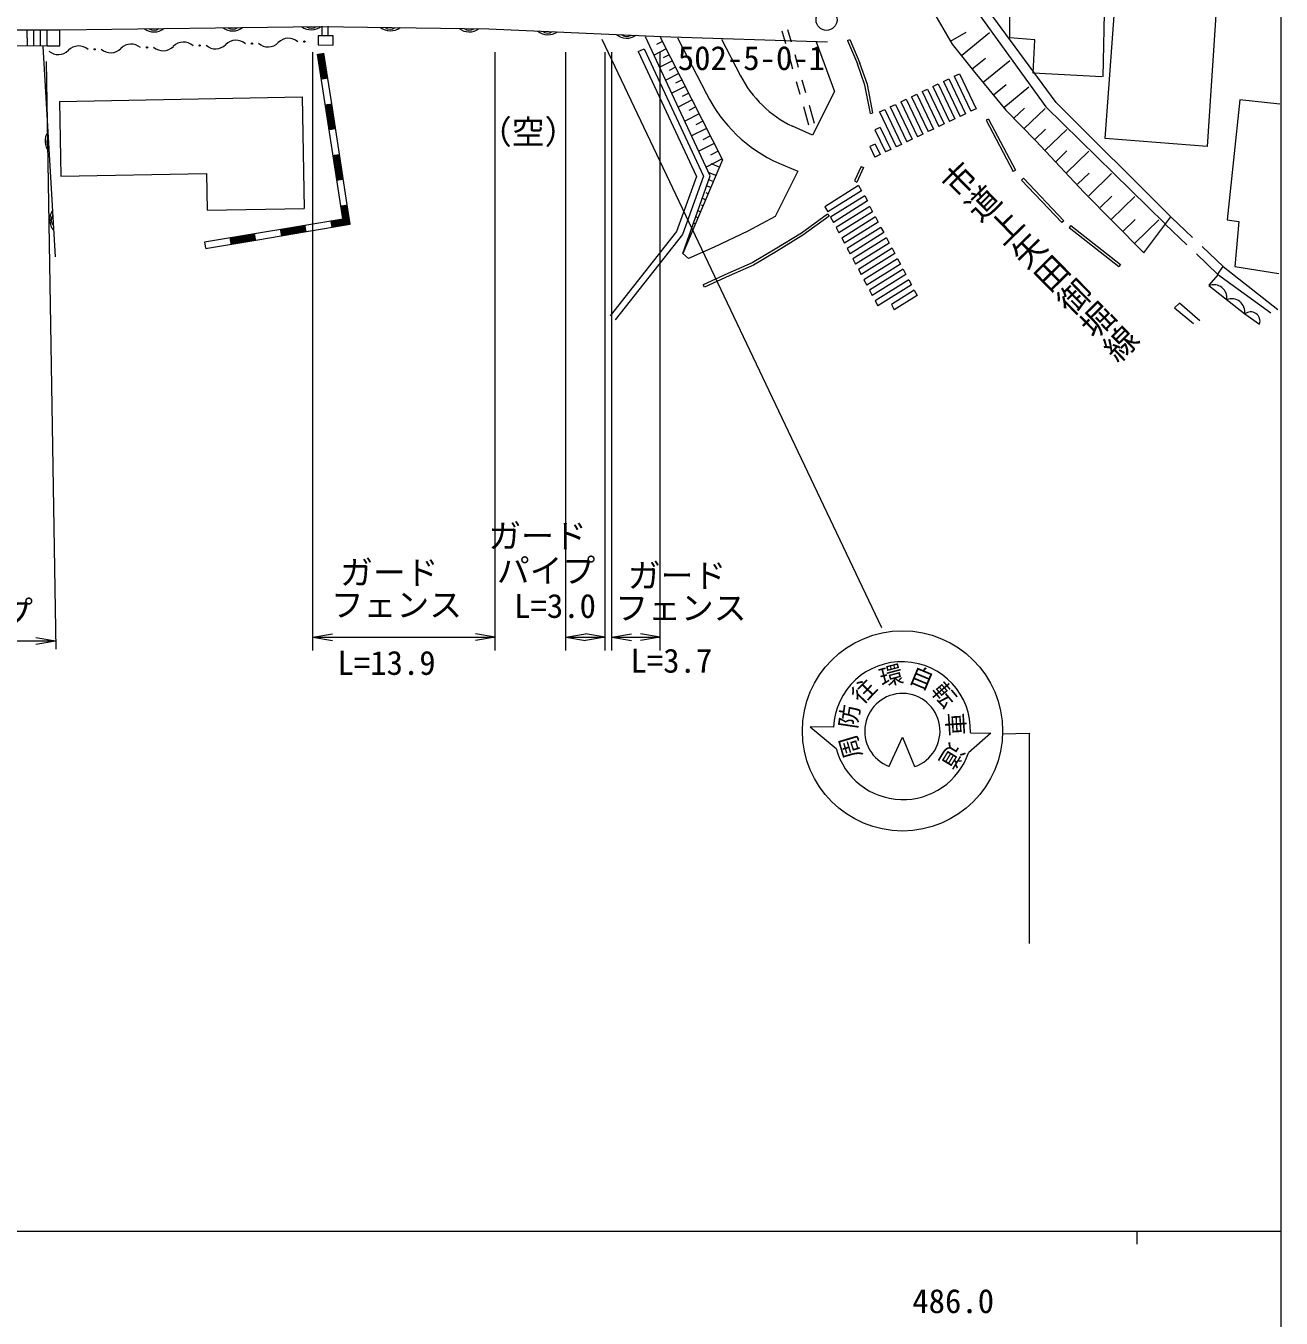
# Model space of a CAD drawing. Units: millimetres, scale not verified. Extents: x 40000 to 680000, y 20000 to 380000.
# Drawn here: x 483310 to 579000, y 198357 to 296855 of the extents above; entities that cross this region are included whole.
import ezdxf
from ezdxf.enums import TextEntityAlignment as Align

# ---------------------------------------------------------------- set-up
doc = ezdxf.new("R2010")
doc.units = ezdxf.units.MM
doc.header["$LTSCALE"] = 1000
for name, color, linetype, lineweight in [('M-BGD', 7, 'Continuous', 13), ('M-BMK-SRVR', 3, 'Continuous', 13), ('M-STR-HTXT', 7, 'Continuous', 13), ('M-STR-STRC', 7, 'Continuous', 13), ('M-TTL-BAND', 7, 'Continuous', 13)]:
    doc.layers.add(name, color=color, linetype=linetype, lineweight=lineweight)
doc.layers.add('M-BGD-HTXT', color=7, linetype='Continuous')
doc.styles.add('@ＭＳ ゴシック', font='')
doc.styles.add('ＭＳ ゴシック', font='')
doc.styles.get('@ＭＳ ゴシック').set_extended_font_data('@MS Gothic')
doc.styles.get('ＭＳ ゴシック').set_extended_font_data('MS Gothic')

msp = doc.modelspace()

# ---------------------------------------------------------------- linework, layer by layer
at = {"layer": 'M-BGD'}
for p, q in [((561844, 291014), (554183, 301417)), ((565593, 301567), (565410, 292968)), ((553522, 301113), (561069, 290690)), ((565597, 288277), (566518, 300891)), ((574073, 298460), (573357, 287652)), ((558306, 295949), (558306, 297870)), ((483392, 296548), (483400, 295313)), ((483897, 296551), (483904, 295316)), ((484401, 296554), (484409, 295319)), ((484929, 296553), (485906, 296553)), ((485903, 295320), (485896, 296565)), ((485929, 296549), (505676, 296805)), ((505676, 296805), (518604, 296622)), ((505896, 296125), (505896, 296827)), ((506346, 296125), (506346, 296827)), ((518604, 296622), (531733, 296054)), ((541669, 295601), (541395, 296563)), ((505600, 296103), (505587, 295411)), ((506740, 296083), (505600, 296103)), ((506728, 295391), (506740, 296083)), ((531839, 295657), (531379, 295423)), ((531693, 296050), (544429, 295639)), ((532985, 295950), (535203, 291669)), ((536348, 295847), (537793, 293042)), ((541237, 295478), (540962, 296439)), ((543561, 295624), (544944, 291848)), ((545936, 295740), (546120, 295818)), ((545936, 295740), (546698, 293947)), ((546120, 295818), (546884, 294019)), ((553788, 295683), (554988, 296375)), ((554629, 294586), (556776, 296336)), ((560227, 295796), (558306, 295949)), ((560105, 293250), (560227, 295796)), ((484610, 295293), (485538, 279240)), ((484927, 295328), (485903, 295320)), ((507470, 282141), (505535, 294697)), ((505881, 292778), (505584, 294705)), ((505587, 295411), (506728, 295391)), ((505931, 292785), (505634, 294712)), ((505980, 292793), (505683, 294720)), ((506029, 292800), (505732, 294727)), ((506079, 292808), (505782, 294735)), ((506128, 292816), (505831, 294743)), ((506178, 292823), (505881, 294750)), ((506227, 292831), (505930, 294758)), ((506277, 292839), (505980, 294765)), ((506623, 290919), (506029, 294773)), ((529987, 294894), (530440, 295105)), ((532123, 295099), (531202, 294631)), ((532357, 294639), (531897, 294405)), ((541786, 293555), (541511, 294516)), ((542218, 293678), (541944, 294640)), ((532591, 294178), (531637, 293693)), ((532834, 293701), (532357, 293458)), ((555457, 293570), (556473, 294398)), ((556285, 292554), (558318, 294210)), ((533077, 293224), (532087, 292721)), ((533328, 292729), (532833, 292477)), ((542335, 291632), (542060, 292593)), ((542768, 291755), (542493, 292717)), ((553251, 292619), (553657, 292813)), ((553251, 292619), (554524, 289958)), ((553657, 292813), (554930, 290152)), ((554063, 293007), (554469, 293201)), ((554063, 293007), (555335, 290347)), ((554469, 293201), (555741, 290541)), ((565334, 292961), (560105, 293250)), ((533580, 292234), (532554, 291712)), ((533841, 291721), (533328, 291460)), ((544944, 291848), (543273, 288524)), ((550815, 291454), (551221, 291648)), ((551221, 291648), (552494, 288987)), ((551627, 291842), (552033, 292036)), ((551627, 291842), (552900, 289181)), ((552033, 292036), (553306, 289376)), ((552439, 292231), (552845, 292425)), ((552439, 292231), (553712, 289570)), ((552845, 292425), (554118, 289764)), ((557070, 291592), (558032, 292376)), ((557854, 290629), (559778, 292198)), ((485871, 291094), (504368, 291445)), ((485871, 291094), (485979, 285395)), ((504368, 291445), (504529, 282946)), ((506475, 288924), (506178, 290851)), ((506525, 288931), (506228, 290858)), ((506574, 288939), (506277, 290866)), ((506623, 288947), (506326, 290873)), ((506673, 288954), (506376, 290881)), ((506722, 288962), (506425, 290889)), ((506772, 288969), (506475, 290896)), ((506821, 288977), (506524, 290904)), ((506870, 288985), (506573, 290912)), ((507217, 287065), (506623, 290919)), ((534101, 291208), (533038, 290667)), ((534372, 290676), (533840, 290405)), ((543002, 289293), (542609, 290670)), ((543435, 289417), (543042, 290793)), ((549191, 290677), (549597, 290871)), ((549191, 290677), (550464, 288016)), ((549597, 290871), (550870, 288211)), ((550003, 291065), (550409, 291260)), ((550003, 291065), (551276, 288405)), ((550409, 291260), (551682, 288599)), ((550815, 291454), (552088, 288793)), ((558618, 289810), (559423, 290590)), ((561069, 290690), (570122, 281782)), ((570593, 282291), (561844, 291014)), ((575848, 291210), (574895, 282071)), ((578889, 290890), (575848, 291210)), ((534642, 290144), (533539, 289583)), ((534923, 289592), (534371, 289312)), ((547690, 290177), (547887, 290216)), ((548379, 290289), (548785, 290483)), ((548379, 290289), (549652, 287628)), ((548785, 290483), (550058, 287822)), ((554118, 289764), (553712, 289570)), ((554930, 290152), (554524, 289958)), ((555741, 290541), (555335, 290347)), ((556690, 289747), (556513, 289654)), ((556513, 289654), (558566, 285756)), ((556690, 289747), (558743, 285849)), ((559397, 289005), (561008, 290564)), ((535203, 289041), (534059, 288460)), ((543273, 288524), (541742, 289207)), ((548441, 289116), (548035, 288922)), ((548035, 288922), (548840, 287240)), ((548441, 289116), (549246, 287434)), ((551682, 288599), (551276, 288405)), ((552494, 288987), (552088, 288793)), ((553306, 289376), (552900, 289181)), ((560198, 288178), (561025, 288978)), ((560998, 287351), (562652, 288952)), ((535784, 287898), (534599, 287295)), ((535494, 288469), (534922, 288179)), ((548053, 287844), (547647, 287650)), ((547647, 287650), (548028, 286851)), ((548053, 287844), (548434, 287045)), ((550058, 287822), (549652, 287628)), ((550870, 288211), (550464, 288016)), ((573357, 287652), (565597, 288277)), ((507069, 285070), (506772, 286997)), ((507118, 285077), (506821, 287004)), ((507168, 285085), (506871, 287012)), ((507217, 285093), (506920, 287020)), ((507267, 285100), (506970, 287027)), ((507316, 285108), (507019, 287035)), ((507366, 285115), (507069, 287042)), ((507415, 285123), (507118, 287050)), ((507464, 285131), (507167, 287058)), ((507811, 283211), (507217, 287065)), ((536387, 286712), (535158, 286087)), ((536085, 287305), (535493, 287003)), ((548434, 287045), (548028, 286851)), ((549246, 287434), (548840, 287240)), ((561820, 286502), (562669, 287324)), ((562642, 285653), (564339, 287297)), ((535907, 285444), (535346, 285681)), ((536175, 286079), (535540, 286347)), ((540698, 286394), (542157, 285788)), ((546986, 286147), (546478, 285034)), ((547168, 286064), (546659, 284951)), ((546986, 286147), (547168, 286064)), ((558743, 285849), (558566, 285756)), ((485979, 285395), (497077, 285605)), ((497077, 285605), (497130, 282806)), ((535712, 284984), (535432, 285102)), ((546793, 284675), (544228, 283067)), ((546478, 285034), (546659, 284951)), ((546793, 284675), (547005, 284277)), ((559347, 285236), (559203, 285098)), ((559203, 285098), (562292, 281866)), ((559347, 285236), (562436, 282004)), ((563485, 284782), (564357, 285626)), ((564329, 283911), (566072, 285598)), ((535128, 283602), (534868, 283712)), ((535323, 284062), (535164, 284130)), ((535518, 284523), (535199, 284657)), ((547005, 284277), (544440, 282669)), ((547261, 283906), (544652, 282271)), ((547261, 283906), (547473, 283508)), ((565195, 283016), (566090, 283882)), ((566061, 282121), (567850, 283853)), ((497130, 282806), (504529, 282946)), ((507527, 282100), (507366, 283143)), ((507584, 282059), (507415, 283150)), ((507641, 282018), (507465, 283158)), ((507697, 281977), (507514, 283166)), ((507754, 281935), (507564, 283173)), ((507811, 281894), (507613, 283181)), ((507868, 281853), (507662, 283189)), ((507925, 281812), (507712, 283196)), ((507982, 281771), (507761, 283204)), ((508039, 281730), (507811, 283211)), ((534739, 282681), (534538, 282766)), ((534934, 283141), (534804, 283196)), ((544228, 283067), (544440, 282669)), ((547473, 283508), (544864, 281873)), ((547642, 283083), (545076, 281475)), ((547642, 283083), (547854, 282684)), ((496922, 280384), (507470, 282141)), ((504697, 281173), (508039, 281730)), ((506546, 281937), (507527, 282100)), ((506555, 281888), (507584, 282059)), ((506563, 281838), (507641, 282018)), ((506571, 281789), (507697, 281977)), ((506579, 281740), (507754, 281935)), ((506588, 281690), (507811, 281894)), ((506596, 281641), (507868, 281853)), ((506604, 281592), (507925, 281812)), ((506612, 281542), (507982, 281771)), ((534350, 281759), (534207, 281820)), ((534545, 282220), (534444, 282263)), ((544424, 282508), (544542, 282347)), ((544652, 282271), (544864, 281873)), ((547854, 282684), (545289, 281077)), ((548066, 282286), (545501, 280679)), ((548278, 281888), (545713, 280280)), ((548066, 282286), (548278, 281888)), ((562436, 282004), (562292, 281866)), ((566950, 281203), (567869, 282092)), ((567839, 280284), (569676, 282063)), ((568535, 279566), (570593, 282291)), ((570162, 281731), (571812, 280161)), ((570609, 282282), (572243, 280724)), ((574895, 282071), (575764, 281933)), ((575764, 281933), (575474, 278503)), ((498854, 280655), (500777, 280975)), ((498862, 280606), (500785, 280926)), ((498870, 280556), (500793, 280877)), ((498878, 280507), (500802, 280827)), ((498887, 280458), (500810, 280778)), ((498895, 280408), (500818, 280729)), ((500851, 280531), (504697, 281173)), ((502700, 281296), (504623, 281616)), ((502708, 281247), (504632, 281567)), ((502717, 281197), (504640, 281518)), ((502725, 281148), (504648, 281468)), ((502733, 281099), (504656, 281419)), ((502741, 281049), (504664, 281370)), ((502749, 281000), (504673, 281320)), ((502758, 280951), (504681, 281271)), ((502766, 280901), (504689, 281222)), ((534155, 281299), (534084, 281329)), ((545076, 281475), (545289, 281077)), ((548490, 281490), (545925, 279882)), ((548702, 281092), (546137, 279484)), ((548490, 281490), (548702, 281092)), ((562966, 281633), (562843, 281476)), ((562843, 281476), (566638, 278515)), ((562966, 281633), (566761, 278673)), ((496931, 280366), (497018, 279925)), ((497005, 279890), (500851, 280531)), ((498903, 280359), (500826, 280679)), ((498911, 280310), (500835, 280630)), ((498920, 280260), (500843, 280581)), ((545501, 280679), (545713, 280280)), ((545925, 279882), (546137, 279484)), ((548915, 280694), (546349, 279086)), ((549127, 280296), (546562, 278688)), ((549339, 279898), (546774, 278290)), ((548915, 280694), (549127, 280296)), ((549339, 279898), (549551, 279500)), ((572967, 280034), (574601, 278475)), ((546349, 279086), (546562, 278688)), ((549551, 279500), (546986, 277892)), ((549763, 279102), (547198, 277494)), ((549763, 279102), (549975, 278703)), ((572536, 279471), (574185, 277901)), ((546774, 278290), (546986, 277892)), ((549975, 278703), (547410, 277096)), ((550188, 278305), (547622, 276698)), ((550400, 277907), (547835, 276299)), ((550188, 278305), (550400, 277907)), ((566761, 278673), (566638, 278515)), ((574163, 277865), (573492, 277082)), ((574155, 277895), (574590, 278513)), ((578203, 274945), (574155, 277895)), ((574590, 278513), (578752, 275243)), ((575474, 278503), (578828, 277985)), ((535031, 276925), (534946, 277106)), ((547198, 277494), (547410, 277096)), ((550612, 277509), (548047, 275901)), ((550824, 277111), (548259, 275503)), ((550612, 277509), (550824, 277111)), ((573496, 277052), (576228, 274905)), ((547622, 276698), (547835, 276299)), ((548047, 275901), (548259, 275503)), ((551036, 276713), (549292, 275619)), ((551248, 276315), (549504, 275221)), ((551036, 276713), (551248, 276315)), ((549292, 275619), (549504, 275221)), ((571259, 275730), (570862, 275365)), ((570862, 275365), (572311, 274175)), ((572799, 274374), (571259, 275730)), ((576228, 274905), (577359, 274121))]:
    msp.add_line(p, q, dxfattribs=at)
for points in [[(551262, 300066), (553916, 295460), (555638, 293290), (558010, 290438), (560329, 288077), (563963, 284167), (568535, 279566)], [(531670, 295991), (536417, 286652), (533398, 279506), (535466, 285421), (530557, 296025)], [(529987, 294894), (534430, 285383), (532912, 281188), (527849, 274755)], [(530440, 295105), (534970, 285407), (533355, 280942), (528242, 274446)], [(547690, 290177), (547265, 292343), (546698, 293947)], [(547887, 290216), (547459, 292396), (546884, 294019)], [(542157, 285788), (540417, 282335), (538352, 281214), (535792, 279998), (533813, 279121), (533398, 279506)], [(544424, 282508), (542438, 281057), (540434, 279822), (538689, 278801), (536829, 277986), (534946, 277106)], [(544542, 282347), (542550, 280891), (540537, 279651), (538780, 278622), (536911, 277804), (535031, 276925)]]:
    msp.add_lwpolyline(points, dxfattribs=at)
msp.add_lwpolyline([(482390, 295307), (482383, 296542), (484906, 296557), (484913, 295322)], close=True, dxfattribs=at)
for centre in [(500549, 295504), (504547, 295651), (488557, 295065), (492555, 295211), (496552, 295358)]:
    msp.add_circle(centre, 50, dxfattribs=at)
for centre, radius, start, end in [((493075, 297641), 1250, 233.87385, 307.61365), ((493082, 297141), 625, 233.87385, 307.61365), ((499075, 297719), 1250, 233.87385, 307.61365), ((499081, 297219), 625, 233.87385, 307.61365), ((505077, 297836), 1283, 234.80889, 306.34566), ((505081, 297297), 625, 233.87385, 307.61365), ((511101, 297728), 1250, 232.3186, 306.0584), ((511094, 297228), 625, 232.3186, 306.0584), ((517100, 297643), 1250, 232.3186, 306.0584), ((517093, 297143), 625, 232.3186, 306.0584), ((495332, 294525), 1088, 48.4957, 135.70134), ((499329, 294671), 1088, 48.4957, 135.70134), ((501770, 296337), 1088, 228.4957, 315.70134), ((503326, 294818), 1088, 48.4957, 135.70134), ((523125, 297427), 1250, 230.65442, 304.39422), ((523103, 296928), 625, 230.65442, 304.39422), ((529119, 297168), 1250, 230.65442, 304.39422), ((529097, 296669), 625, 230.65442, 304.39422), ((485781, 295751), 1088, 228.4957, 315.70134), ((487337, 294232), 1088, 48.4957, 135.70134), ((489778, 295897), 1088, 228.4957, 315.70134), ((491334, 294378), 1088, 48.4957, 135.70134), ((493775, 296044), 1088, 228.4957, 315.70134), ((497772, 296190), 1088, 228.4957, 315.70134), ((545462, 296988), 8625, 207.2308, 244.44606), ((545330, 296719), 11317, 206.50262, 245.83557), ((486029, 288073), 1250, 146.43781, 220.17761), ((485530, 288044), 625, 146.43781, 220.17761), ((486375, 282083), 1250, 146.43781, 220.17761), ((485876, 282054), 625, 146.43781, 220.17761), ((573867, 276119), 1004, 351.97454, 111.68234), ((575233, 275045), 1004, 351.97454, 111.68234), ((576666, 274329), 724, 343.30387, 127.30582)]:
    msp.add_arc(centre, radius, start, end, dxfattribs=at)
at = {"layer": 'M-BMK-SRVR'}
msp.add_circle((544344, 297308), 800, dxfattribs=at)
at = {"layer": 'M-STR-HTXT'}
for p, q in [((505185, 249255), (505185, 294857)), ((519085, 249255), (519085, 294857)), ((519085, 249255), (519085, 294857)), ((524470, 249255), (524470, 294857)), ((524470, 249255), (524470, 294857)), ((527470, 249255), (527470, 294857)), ((527470, 249255), (527470, 294857)), ((527970, 249255), (527970, 294857)), ((527970, 249255), (527970, 294857)), ((531670, 249255), (531670, 294857)), ((531670, 249255), (531670, 294857)), ((485620, 249338), (484895, 294140)), ((485579, 249968), (484078, 250211)), ((505185, 250253), (506685, 250503)), ((505185, 250253), (519085, 250253)), ((505185, 250253), (506685, 250003)), ((519085, 250253), (517585, 250503)), ((519085, 250253), (517585, 250003)), ((524470, 250253), (525970, 250503)), ((524470, 250253), (527470, 250253)), ((524470, 250253), (525970, 250003)), ((527470, 250253), (525970, 250503)), ((527470, 250253), (525970, 250003)), ((527970, 250253), (529470, 250503)), ((527970, 250253), (531670, 250253)), ((527970, 250253), (529470, 250003)), ((531670, 250253), (530170, 250503)), ((531670, 250253), (530170, 250003)), ((76628, 249973), (485620, 249973)), ((485579, 249968), (484080, 249711))]:
    msp.add_line(p, q, dxfattribs=at)
at = {"layer": 'M-STR-STRC'}
for p, q in [((527226, 295836), (548526, 251004)), ((543110, 243415), (545069, 241781)), ((544879, 243394), (543110, 243415)), ((549131, 240422), (550129, 242646)), ((550129, 242646), (551063, 240400)), ((556881, 242945), (555174, 241457)), ((555313, 242982), (556881, 242945)), ((557770, 242887), (559789, 242952)), ((559789, 242952), (559789, 226915))]:
    msp.add_line(p, q, dxfattribs=at)
msp.add_circle((550136, 243116), 7630, dxfattribs=at)
for centre, radius, start, end in [((550094, 243170), 5222, 357.93402, 177.54548), ((550127, 243102), 2869, 289.1103, 249.6855), ((550171, 243169), 5288, 195.21134, 341.11438)]:
    msp.add_arc(centre, radius, start, end, dxfattribs=at)
at = {"layer": 'M-TTL-BAND'}
for p, q in [((579000, 20000), (579000, 370000)), ((40000, 205000), (579000, 205000)), ((568000, 205000), (568000, 204000))]:
    msp.add_line(p, q, dxfattribs=at)

# ---------------------------------------------------------------- texts
at = {"layer": 'M-BGD', "style": 'ＭＳ ゴシック'}
msp.add_text('（空）', height=1833, dxfattribs=at).set_placement((517852, 287308), align=Align.BOTTOM_LEFT)
at = {"layer": 'M-BGD-HTXT', "style": '@ＭＳ ゴシック'}
msp.add_text('市道上矢田御堀線', height=1833, rotation=314.469, dxfattribs=at).set_placement((552549, 284992), align=Align.BOTTOM_LEFT)
at = {"layer": 'M-BMK-SRVR', "style": 'ＭＳ ゴシック'}
msp.add_text('502-5-0-1', height=1833, dxfattribs=at).set_placement((533010, 292934), align=Align.BOTTOM_LEFT)
at = {"layer": 'M-STR-HTXT', "style": 'ＭＳ ゴシック'}
for s, p in [('ガード', (518566, 256510)), ('ガード', (507265, 253728)), ('パイプ', (519218, 253868)), ('ガード', (529196, 253491)), ('フェンス', (506558, 251260)), ('L=3.0', (520534, 251176)), ('フェンス', (528246, 251028)), ('L=13.9', (507067, 246837)), ('L=3.7', (529401, 247003))]:
    msp.add_text(s, height=1833, dxfattribs=at).set_placement(p, align=Align.BOTTOM_LEFT)
msp.add_text('ガードパイプ\u3000', height=1833, rotation=0.573, dxfattribs=at).set_placement((468877, 250522), align=Align.BOTTOM_LEFT)
at = {"layer": 'M-STR-STRC', "style": 'ＭＳ ゴシック'}
for s, rotation, p in [('環', 14.896, (548668, 246070)), ('自', 337.396, (550360, 246521)), ('往', 45.9, (547327, 244779)), ('転', 310.334, (551941, 245870)), ('防', 81.593, (547004, 243175)), ('車', 273.662, (553064, 244459)), ('周', 106.614, (547425, 241335)), ('道', 238.53, (553466, 242499))]:
    msp.add_text(s, height=1320, rotation=rotation, dxfattribs=at).set_placement(p, align=Align.BOTTOM_LEFT)
at = {"layer": 'M-TTL-BAND', "style": 'ＭＳ ゴシック'}
msp.add_text('486.0', height=1833, dxfattribs=at).set_placement((554000, 198195), align=Align.BOTTOM_CENTER)

doc.saveas('drawing.dxf')
